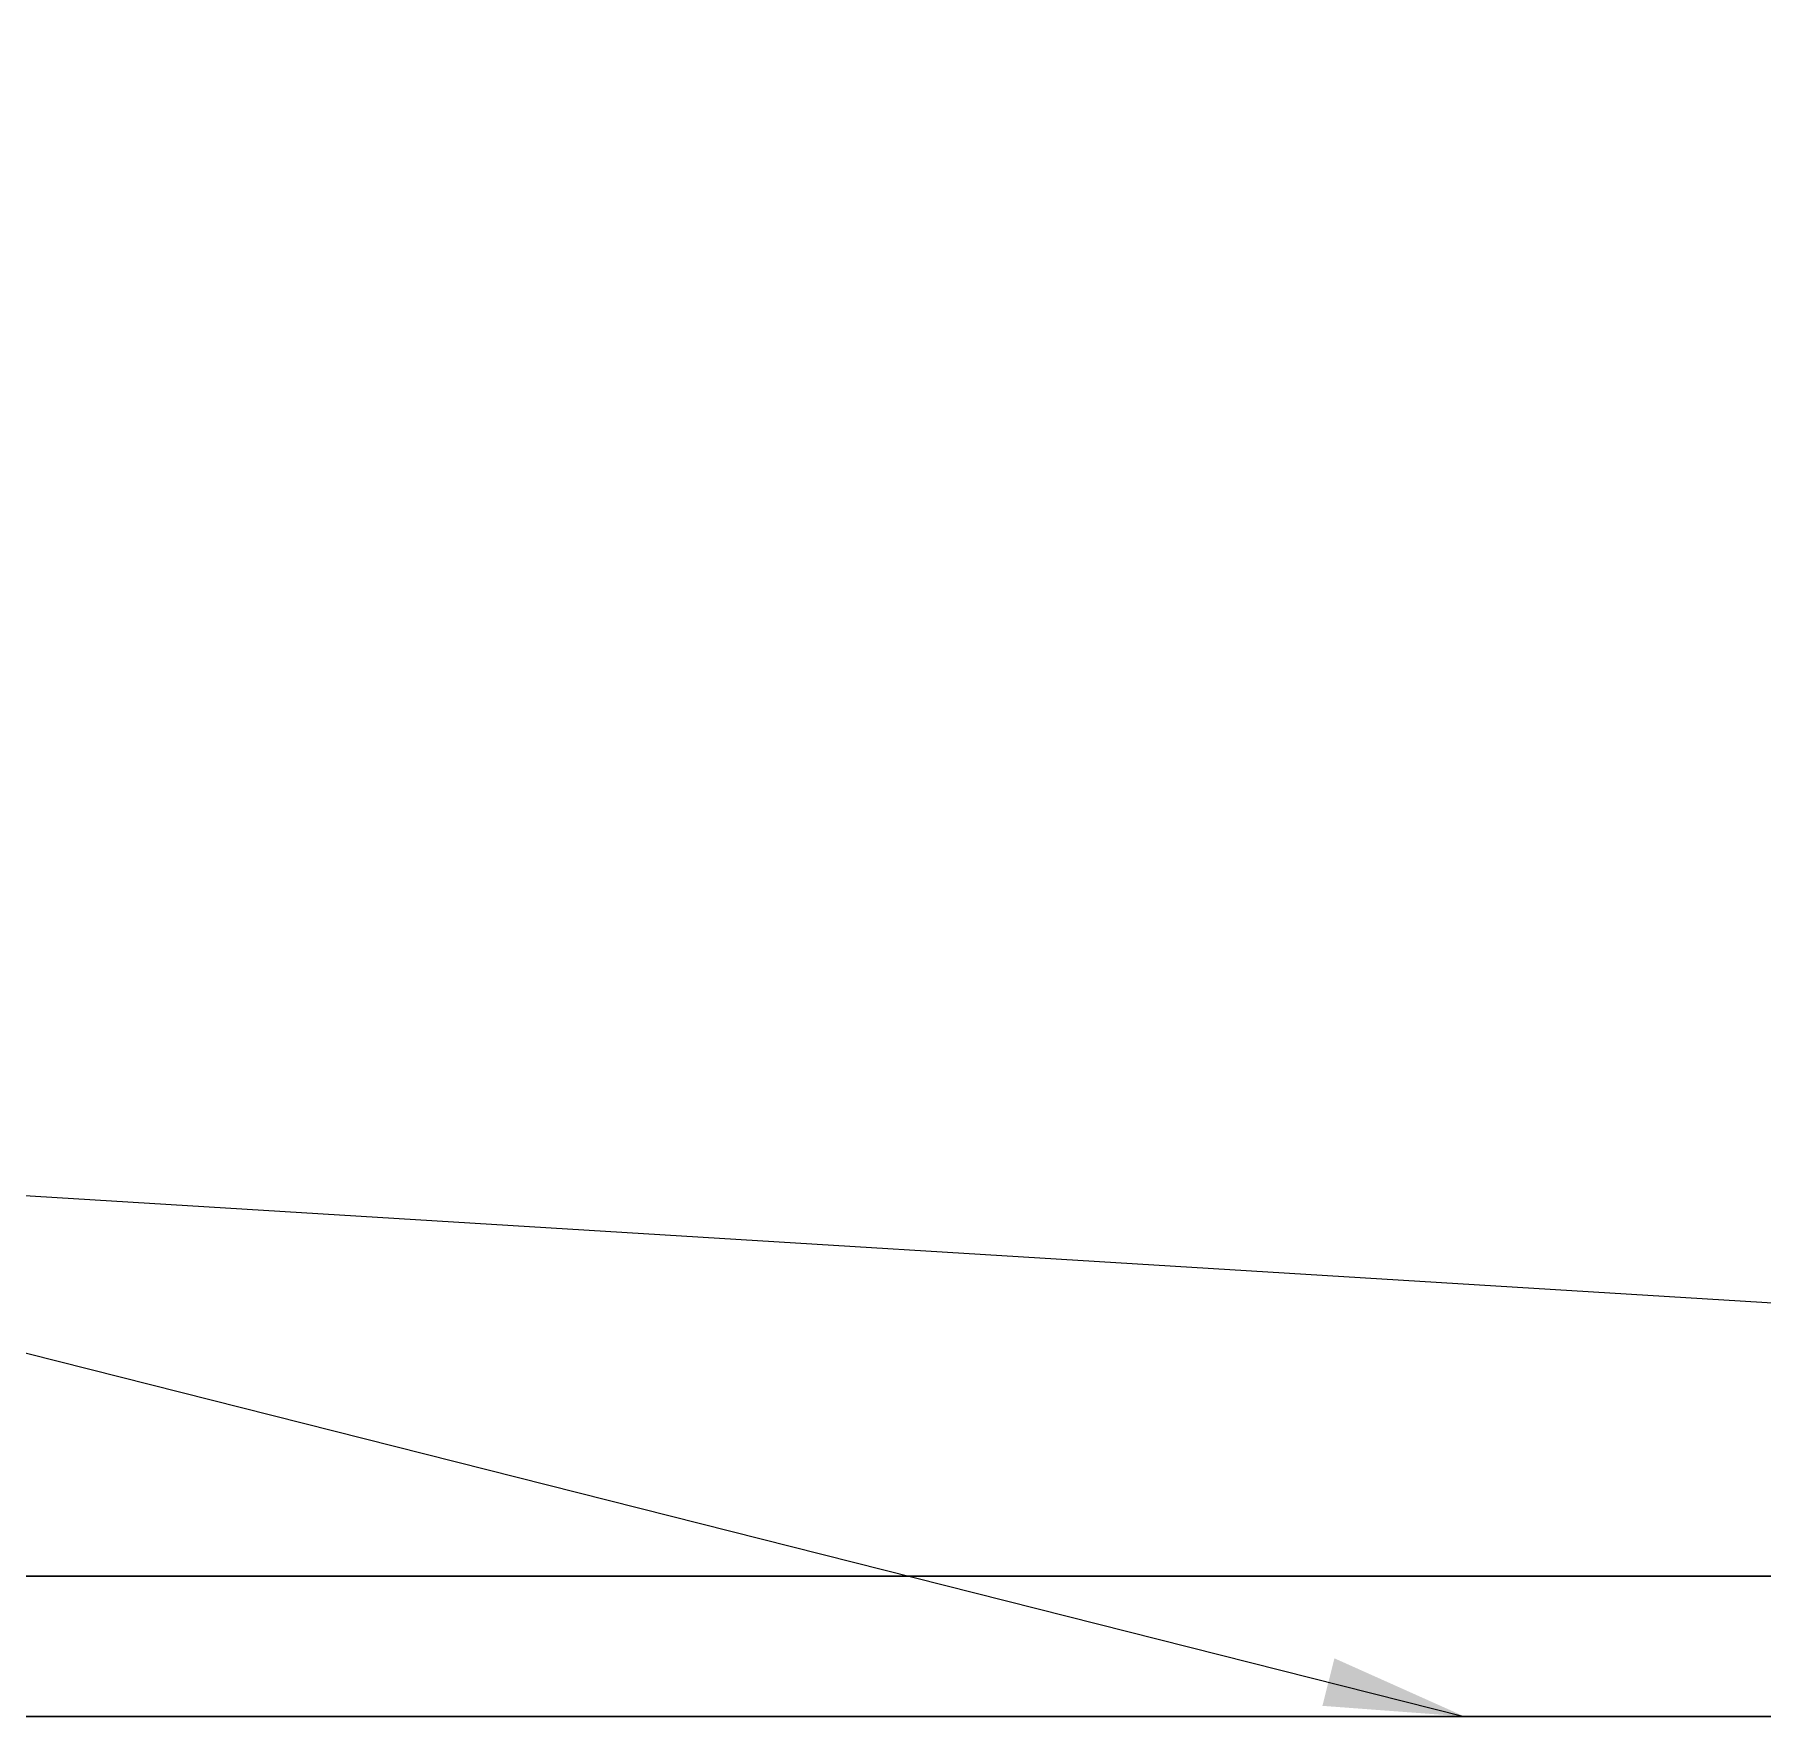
# Model space of a CAD drawing. Header units: millimetres. Extents: x 7 to 445, y 7 to 290.
# Drawn here: x 89.59 to 114.26, y 68 to 92 of the extents above; entities that cross this region are included whole.
import ezdxf

# ---------------------------------------------------------------- set-up
doc = ezdxf.new("R2010")
doc.units = ezdxf.units.MM
doc.linetypes.add('CENTER_STD', pattern=[9, 6, -1, 1, -1])
doc.linetypes.add('DASHED_STD', pattern=[3, 2, -1])
for name, color, linetype, lineweight in [('CENTER', 7, 'CENTER_STD', 13), ('DIM', 7, 'Continuous', 15), ('GDT', 7, 'Continuous', 20), ('HIDDEN', 7, 'DASHED_STD', 13), ('VISIBLE', 7, 'Continuous', 30)]:
    doc.layers.add(name, color=color, linetype=linetype, lineweight=lineweight)

msp = doc.modelspace()

# ---------------------------------------------------------------- linework, layer by layer
at = {"layer": 'CENTER'}
msp.add_line((30, 68), (240, 68), dxfattribs=at)
at = {"layer": 'DIM'}
msp.add_solid([(110, 68), (107.975, 68.151), (108.147, 68.829)], dxfattribs=at)
at = {"layer": 'GDT'}
for p, q in [((15, 92), (110, 68)), ((15, 80), (178, 70))]:
    msp.add_line(p, q, dxfattribs=at)
at = {"layer": 'HIDDEN'}
for points in [[(204, 70), (202.27, 70), (197.167, 70), (188.946, 70), (178.021, 70), (164.938, 70), (150.354, 70), (135, 70), (119.646, 70), (105.062, 70), (91.979, 70), (81.054, 70), (72.833, 70), (67.73, 70), (66, 70)], [(72, 70), (73.58, 70), (78.239, 70), (85.745, 70), (95.72, 70), (107.665, 70), (120.981, 70), (135, 70), (149.019, 70), (162.335, 70), (174.28, 70), (184.255, 70), (191.761, 70), (196.42, 70), (198, 70)], [(198, 70), (196.42, 70), (191.761, 70), (184.255, 70), (174.28, 70), (162.335, 70), (149.019, 70), (135, 70), (120.981, 70), (107.665, 70), (95.72, 70), (85.745, 70), (78.239, 70), (73.58, 70), (72, 70)], [(66, 68), (67.73, 68), (72.833, 68), (81.054, 68), (91.979, 68), (105.062, 68), (119.646, 68), (135, 68), (150.354, 68), (164.938, 68), (178.021, 68), (188.946, 68), (197.167, 68), (202.27, 68), (204, 68)], [(72, 68), (73.58, 68), (78.239, 68), (85.745, 68), (95.72, 68), (107.665, 68), (120.981, 68), (135, 68), (149.019, 68), (162.335, 68), (174.28, 68), (184.255, 68), (191.761, 68), (196.42, 68), (198, 68)], [(198, 68), (196.42, 68), (191.761, 68), (184.255, 68), (174.28, 68), (162.335, 68), (149.019, 68), (135, 68), (120.981, 68), (107.665, 68), (95.72, 68), (85.745, 68), (78.239, 68), (73.58, 68), (72, 68)]]:
    msp.add_lwpolyline(points, dxfattribs=at)
at = {"layer": 'VISIBLE'}
for points in [[(66, 70), (67.73, 70), (72.833, 70), (81.054, 70), (91.979, 70), (105.062, 70), (119.646, 70), (135, 70), (150.354, 70), (164.938, 70), (178.021, 70), (188.946, 70), (197.167, 70), (202.27, 70), (204, 70)], [(204, 68), (202.27, 68), (197.167, 68), (188.946, 68), (178.021, 68), (164.938, 68), (150.354, 68), (135, 68), (119.646, 68), (105.062, 68), (91.979, 68), (81.054, 68), (72.833, 68), (67.73, 68), (66, 68)]]:
    msp.add_lwpolyline(points, dxfattribs=at)

doc.saveas('drawing.dxf')
